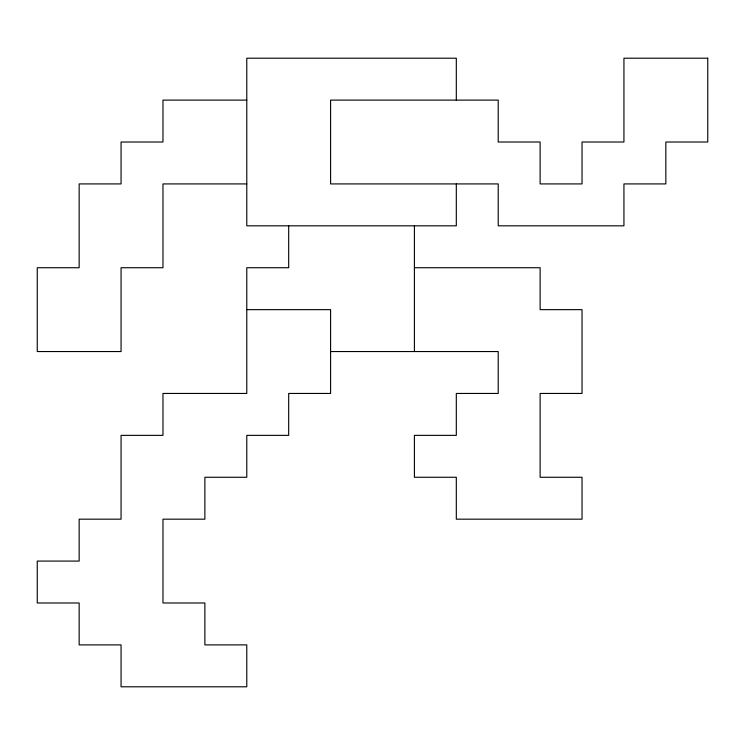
<?xml version="1.0" encoding="UTF-8"?>
<svg xmlns="http://www.w3.org/2000/svg" width="745" height="745" viewBox="0 0 745 745"><rect width="100%" height="100%" fill="white"/><g stroke="black" fill="none" stroke-linecap="round" stroke-linejoin="round"><path stroke-width="1.12" d="M246.781 100.109L162.969 100.109L162.969 142.016L121.062 142.016L121.062 183.922L79.156 183.922L79.156 267.734L37.25 267.734L37.25 351.547L121.062 351.547L121.062 267.734L162.969 267.734L162.969 183.922L246.781 183.922M414.406 267.734L540.125 267.734L540.125 309.641L582.031 309.641L582.031 393.453L540.125 393.453L540.125 477.266L582.031 477.266L582.031 519.172L456.312 519.172L456.312 477.266L414.406 477.266L414.406 435.359L456.312 435.359L456.312 393.453L498.219 393.453L498.219 351.547L330.594 351.547M246.781 309.641L330.594 309.641L330.594 393.453L288.688 393.453L288.688 435.359L246.781 435.359L246.781 477.266L204.875 477.266L204.875 519.172L162.969 519.172L162.969 602.984L204.875 602.984L204.875 644.891L246.781 644.891L246.781 686.797L121.062 686.797L121.062 644.891L79.156 644.891L79.156 602.984L37.25 602.984L37.25 561.078L79.156 561.078L79.156 519.172L121.062 519.172L121.062 435.359L162.969 435.359L162.969 393.453L246.781 393.453L246.781 267.734L288.688 267.734L288.688 225.828M456.312 100.109L456.312 58.203L246.781 58.203L246.781 225.828L456.312 225.828L456.312 183.922M414.406 225.828L414.406 351.547M707.75 58.203L623.938 58.203L623.938 142.016L582.031 142.016L582.031 183.922L540.125 183.922L540.125 142.016L498.219 142.016L498.219 100.109L330.594 100.109L330.594 183.922L498.219 183.922L498.219 225.828L623.938 225.828L623.938 183.922L665.844 183.922L665.844 142.016L707.75 142.016L707.75 58.203"/></g></svg>
